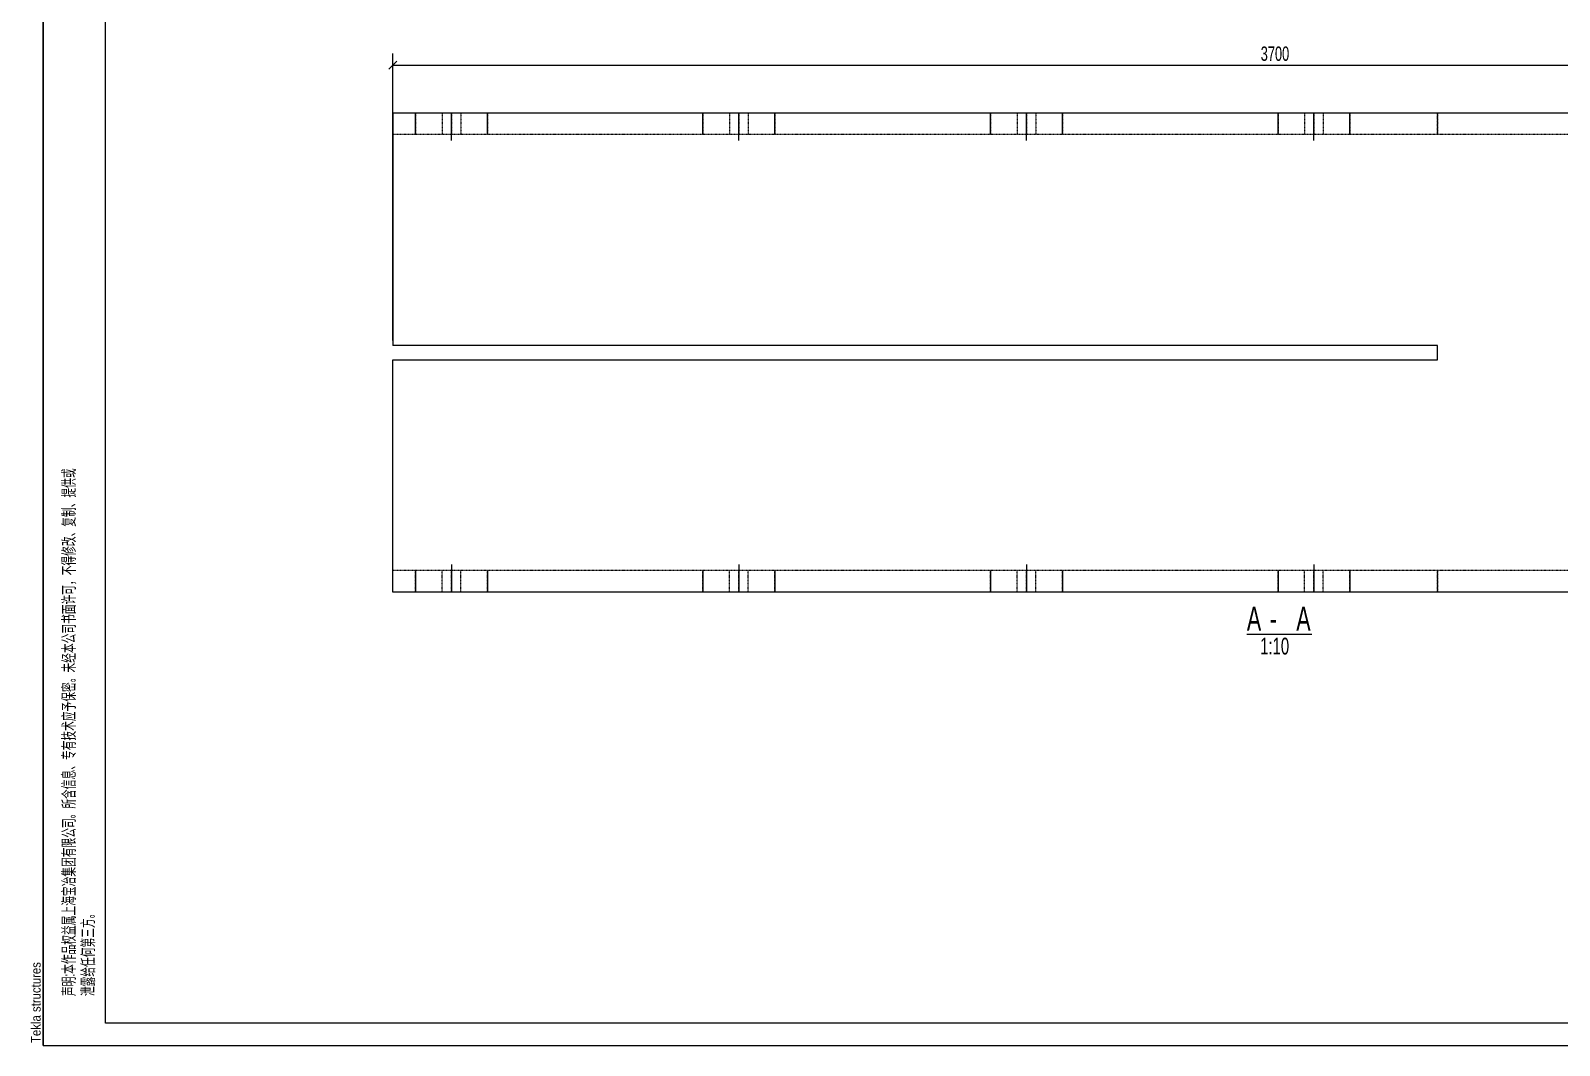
# Model space of a CAD drawing. Header units: millimetres. Extents: x 24 to 5990, y 50 to 4250.
# Drawn here: x 24 to 3214, y 50 to 2168 of the extents above; entities that cross this region are included whole.
import ezdxf

# ---------------------------------------------------------------- set-up
doc = ezdxf.new("R2010")
doc.units = ezdxf.units.MM
doc.linetypes.add('XKITLINE00', pattern=[0])
doc.linetypes.add('XKITLINE04', pattern=[3, 0.5, -0.5, 0.5, -0.5, 0.5, -0.5])
for name, color, linetype, lineweight in [('Bolt', 7, 'Continuous', 0), ('DrawingSheet', 5, 'Continuous', 0), ('OtherObjectType', 1, 'Continuous', 0), ('Part', 2, 'Continuous', 0), ('Z-DIMENSIONS', 1, 'Continuous', 0)]:
    doc.layers.add(name, color=color, linetype=linetype, lineweight=lineweight)
doc.styles.add('$TD_AUDIT_GENERATED_(32F)', font='ARIAL.TTF')
doc.styles.add('Arial', font='arial.ttf')
doc.styles.add('romsim', font='ARIAL.TTF')

# ---------------------------------------------------------------- blocks, each defined once
blk = doc.blocks.new('*A4')
at = {"layer": 'Bolt', "color": 2, "linetype": 'XKITLINE00', "lineweight": 0}
for p, q in [((902.1, 1053.5), (902.1, 996)), ((902.1, 1053.5), (902.1, 996)), ((1502.1, 1053.5), (1502.1, 996)), ((1502.1, 1053.5), (1502.1, 996)), ((2102.1, 1053.5), (2102.1, 996)), ((2102.1, 1053.5), (2102.1, 996)), ((2702.1, 1053.5), (2702.1, 996)), ((2702.1, 1053.5), (2702.1, 996)), ((827.1, 1041), (827.1, 996)), ((827.1, 1041), (827.1, 996)), ((977.1, 1041), (977.1, 996)), ((977.1, 1041), (977.1, 996)), ((1427.1, 1041), (1427.1, 996)), ((1427.1, 1041), (1427.1, 996)), ((1577.1, 1041), (1577.1, 996)), ((1577.1, 1041), (1577.1, 996)), ((2027.1, 1041), (2027.1, 996)), ((2027.1, 1041), (2027.1, 996)), ((2177.1, 1041), (2177.1, 996)), ((2177.1, 1041), (2177.1, 996)), ((2627.1, 1041), (2627.1, 996)), ((2627.1, 1041), (2627.1, 996)), ((2777.1, 1041), (2777.1, 996)), ((2777.1, 1041), (2777.1, 996))]:
    blk.add_line(p, q, dxfattribs=at)
blk = doc.blocks.new('*A5')
at = {"layer": 'Bolt', "color": 2, "linetype": 'XKITLINE00', "lineweight": 0}
for p, q in [((827.1, 1951), (827.1, 1996)), ((827.1, 1951), (827.1, 1996)), ((902.1, 1938.5), (902.1, 1996)), ((902.1, 1938.5), (902.1, 1996)), ((977.1, 1951), (977.1, 1996)), ((977.1, 1951), (977.1, 1996)), ((1427.1, 1951), (1427.1, 1996)), ((1427.1, 1951), (1427.1, 1996)), ((1502.1, 1938.5), (1502.1, 1996)), ((1502.1, 1938.5), (1502.1, 1996)), ((1577.1, 1951), (1577.1, 1996)), ((1577.1, 1951), (1577.1, 1996)), ((2027.1, 1951), (2027.1, 1996)), ((2027.1, 1951), (2027.1, 1996)), ((2102.1, 1938.5), (2102.1, 1996)), ((2102.1, 1938.5), (2102.1, 1996)), ((2177.1, 1951), (2177.1, 1996)), ((2177.1, 1951), (2177.1, 1996)), ((2627.1, 1951), (2627.1, 1996)), ((2627.1, 1951), (2627.1, 1996)), ((2702.1, 1938.5), (2702.1, 1996)), ((2702.1, 1938.5), (2702.1, 1996)), ((2777.1, 1951), (2777.1, 1996)), ((2777.1, 1951), (2777.1, 1996))]:
    blk.add_line(p, q, dxfattribs=at)
blk = doc.blocks.new('*A6')
at = {"layer": 'Part', "color": 4, "linetype": 'XKITLINE00', "lineweight": 0}
for p, q in [((780, 1996), (780, 1511)), ((4480, 1996), (780, 1996)), ((2960, 1511), (780, 1511)), ((2960, 1481), (2960, 1511)), ((780, 996), (780, 1481)), ((780, 1481), (2960, 1481)), ((4480, 996), (780, 996))]:
    blk.add_line(p, q, dxfattribs=at)
at = {"layer": 'Part', "color": 7, "linetype": 'XKITLINE04', "lineweight": 0}
for p, q in [((827.1, 1996), (827.1, 1951)), ((882.7, 1996), (882.7, 1951)), ((882.7, 1996), (882.7, 1951)), ((902.1, 1996), (902.1, 1951)), ((902.1, 1996), (902.1, 1951)), ((921.5, 1996), (921.5, 1951)), ((921.5, 1996), (921.5, 1951)), ((977.1, 1996), (977.1, 1951)), ((1427.1, 1996), (1427.1, 1951)), ((1482.7, 1996), (1482.7, 1951)), ((1482.7, 1996), (1482.7, 1951)), ((1502.1, 1996), (1502.1, 1951)), ((1502.1, 1996), (1502.1, 1951)), ((1521.5, 1996), (1521.5, 1951)), ((1521.5, 1996), (1521.5, 1951)), ((1577.1, 1996), (1577.1, 1951)), ((2027.1, 1996), (2027.1, 1951)), ((2082.7, 1996), (2082.7, 1951)), ((2082.7, 1996), (2082.7, 1951)), ((2102.1, 1996), (2102.1, 1951)), ((2102.1, 1996), (2102.1, 1951)), ((2121.5, 1996), (2121.5, 1951)), ((2121.5, 1996), (2121.5, 1951)), ((2177.1, 1996), (2177.1, 1951)), ((2627.1, 1996), (2627.1, 1951)), ((2682.7, 1996), (2682.7, 1951)), ((2682.7, 1996), (2682.7, 1951)), ((2702.1, 1996), (2702.1, 1951)), ((2702.1, 1996), (2702.1, 1951)), ((2721.5, 1996), (2721.5, 1951)), ((2721.5, 1996), (2721.5, 1951)), ((2777.1, 1996), (2777.1, 1951)), ((2960, 1996), (2960, 1951)), ((2960, 1951), (2960, 1996)), ((4480, 1951), (780, 1951)), ((4480, 1041), (780, 1041)), ((827.1, 996), (827.1, 1041)), ((882.7, 996), (882.7, 1041)), ((882.7, 996), (882.7, 1041)), ((902.1, 996), (902.1, 1041)), ((902.1, 996), (902.1, 1041)), ((921.5, 996), (921.5, 1041)), ((921.5, 996), (921.5, 1041)), ((977.1, 996), (977.1, 1041)), ((1427.1, 996), (1427.1, 1041)), ((1482.7, 996), (1482.7, 1041)), ((1482.7, 996), (1482.7, 1041)), ((1502.1, 996), (1502.1, 1041)), ((1502.1, 996), (1502.1, 1041)), ((1521.5, 996), (1521.5, 1041)), ((1521.5, 996), (1521.5, 1041)), ((1577.1, 996), (1577.1, 1041)), ((2027.1, 996), (2027.1, 1041)), ((2082.7, 996), (2082.7, 1041)), ((2082.7, 996), (2082.7, 1041)), ((2102.1, 996), (2102.1, 1041)), ((2102.1, 996), (2102.1, 1041)), ((2121.5, 996), (2121.5, 1041)), ((2121.5, 996), (2121.5, 1041)), ((2177.1, 996), (2177.1, 1041)), ((2627.1, 996), (2627.1, 1041)), ((2682.7, 996), (2682.7, 1041)), ((2682.7, 996), (2682.7, 1041)), ((2702.1, 996), (2702.1, 1041)), ((2702.1, 996), (2702.1, 1041)), ((2721.5, 996), (2721.5, 1041)), ((2721.5, 996), (2721.5, 1041)), ((2777.1, 996), (2777.1, 1041)), ((2960, 1041), (2960, 996)), ((2960, 996), (2960, 1041))]:
    blk.add_line(p, q, dxfattribs=at)
blk = doc.blocks.new('*A7')
at = {"layer": 'DrawingSheet', "color": 5, "linetype": 'XKITLINE00', "lineweight": 0}
for p, q in [((50, 4250), (50, 50)), ((50, 50), (5990, 50))]:
    blk.add_line(p, q, dxfattribs=at)
at = {"layer": 'DrawingSheet', "color": 5, "style": 'Arial', "width": 0.85}
blk.add_text('Tekla structures', height=20, rotation=90, dxfattribs=at).set_placement((45, 55))
blk = doc.blocks.new('*A9')
at = {"layer": 'OtherObjectType', "color": 7, "linetype": 'XKITLINE00', "lineweight": 0}
for p, q in [((50, 50), (50, 4250)), ((180, 96.5), (180, 4203.5)), ((5940.3, 96.5), (180, 96.5)), ((50, 50), (5990, 50))]:
    blk.add_line(p, q, dxfattribs=at)
at = {"layer": 'OtherObjectType', "color": 3, "style": '$TD_AUDIT_GENERATED_(32F)', "width": 0.595}
for s, p in [('\\M+5C9F9\\M+5C3F7:\\M+5B1BE\\M+5D7F7\\M+5C6B7\\M+5C8A8\\M+5D2E6\\M+5CAF4\\M+5C9CF\\M+5BAA3\\M+5B1A6\\M+5D2B1\\M+5BCAF\\M+5CDC5\\M+5D3D0\\M+5CFDE\\M+5B9AB\\M+5CBBE\\M+5A1A3\\M+5CBF9\\M+5BAAC\\M+5D0C5\\M+5CFA2\\M+5A1A2\\M+5D7A8\\M+5D3D0\\M+5BCBC\\M+5CAF5\\M+5D3A6\\M+5D3E8\\M+5B1A3\\M+5C3DC\\M+5A1A3\\M+5CEB4\\M+5BEAD\\M+5B1BE\\M+5B9AB\\M+5CBBE\\M+5CAE9\\M+5C3E6\\M+5D0ED\\M+5BFC9\\M+5A3AC\\M+5B2BB\\M+5B5C3\\M+5D0DE\\M+5B8C4\\M+5A1A2\\M+5B8B4\\M+5D6C6\\M+5A1A2\\M+5CCE1\\M+5B9A9\\M+5BBF2', (116, 153)), ('\\M+5D0B9\\M+5C2B6\\M+5B8F8\\M+5C8CE\\M+5BACE\\M+5B5DA\\M+5C8FD\\M+5B7BD\\M+5A1A3', (156, 153))]:
    blk.add_text(s, height=25, rotation=90, dxfattribs=at).set_placement(p)
blk = doc.blocks.new('*A87')
at = {"layer": 'Z-DIMENSIONS', "color": 3, "linetype": 'XKITLINE00', "lineweight": 0}
for p, q in [((780, 1521), (780, 2120)), ((788.5, 2104.5), (771.5, 2087.5)), ((780, 2096), (4480, 2096))]:
    blk.add_line(p, q, dxfattribs=at)
at = {"layer": 'Z-DIMENSIONS', "color": 7}
blk.add_point((780, 2096), dxfattribs=at)
at = {"layer": 'Z-DIMENSIONS', "color": 7, "style": 'romsim', "width": 0.6375}
blk.add_text('3700', height=30, dxfattribs=at).set_placement((2591, 2105))
blk = doc.blocks.new('*A88')
at = {"layer": 'OtherObjectType', "color": 6, "linetype": 'XKITLINE00', "lineweight": 0}
blk.add_line((2562.2, 908.5), (2697.8, 908.5), dxfattribs=at)
at = {"layer": 'OtherObjectType', "color": 6, "style": 'romsim', "width": 0.6375}
for s, height, p in [('A', 50, (2562.2, 916)), ('A', 50, (2665.3, 916)), ('-', 50, (2609.7, 916)), ('1:10', 35, (2589.7, 866))]:
    blk.add_text(s, height=height, dxfattribs=at).set_placement(p)

msp = doc.modelspace()

# ---------------------------------------------------------------- block references
at = {"lineweight": 0}
for name in ['*A7', '*A9', '*A87', '*A6', '*A5', '*A4', '*A88']:
    msp.add_blockref(name, (0, 0), dxfattribs=at)

doc.saveas('drawing.dxf')
